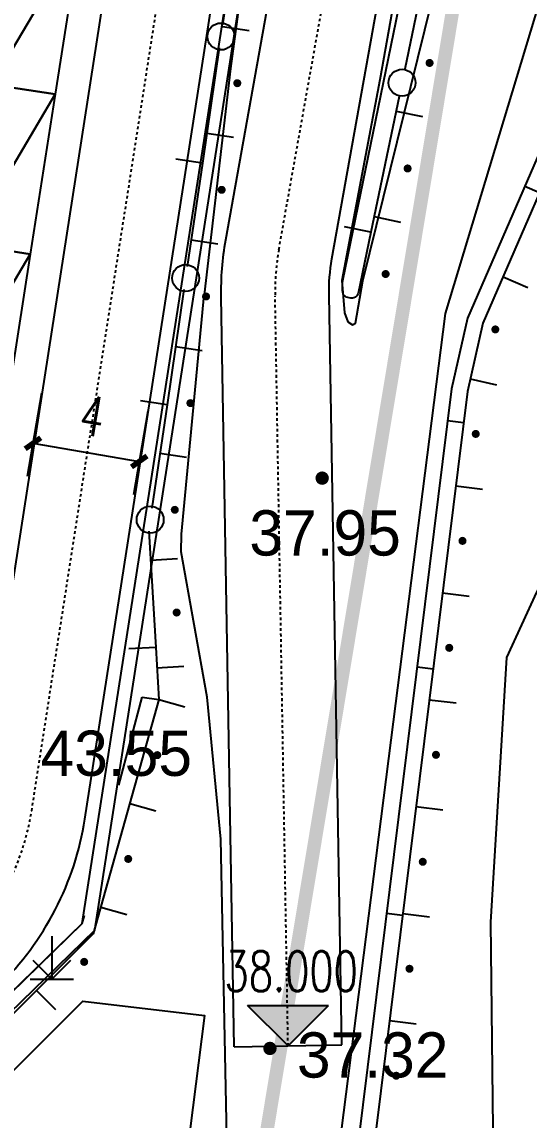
# Model space of a CAD drawing. Header units: metres. Extents: x 36500 to 80772748, y -35000 to 5806266.
# Drawn here: x 40386438.69 to 40386457.51, y 2903083.83 to 2903124.58 of the extents above; entities that cross this region are included whole.
import ezdxf
from ezdxf.enums import TextEntityAlignment as Align
from ezdxf.xclip import XClip

# ---------------------------------------------------------------- set-up
doc = ezdxf.new("R2010")
doc.units = ezdxf.units.M
doc.header["$LTSCALE"] = 10
doc.header["$XCLIPFRAME"] = 0
for name, pattern in [('2', [0]), ('243432', [0]), ('563', [1, 0.5, -0.5]), ('CENTERX2', [4, 2.5, -0.5, 0.5, -0.5]), ('DOTE', [2.42, 2, -0.2, 0.02, -0.2])]:
    doc.linetypes.add(name, pattern=pattern)
for name, color, linetype in [('DIM_ELEV', 3, 'Continuous'), ('dx', 252, 'Continuous'), ('JZD', 7, 'Continuous'), ('PUB_DIM', 3, 'Continuous'), ('PUB_TEXT', 7, 'Continuous'), ('总平面-场地', 40, 'Continuous'), ('总平面-踏步台阶', 50, 'Continuous'), ('总平面-车位', 8, 'Continuous'), ('总平面-道路', 2, 'Continuous'), ('总平面-道路中心线', 1, 'CENTERX2')]:
    doc.layers.add(name, color=color, linetype=linetype)
doc.styles.add('_TCH_DIM', font='SIMPLEX', dxfattribs={"bigfont": 'GBCBIG'})
doc.styles.add('_TCH_DIM_T3', font='SIMPLEX', dxfattribs={"width": 0.705882, "bigfont": 'GBCBIG'})
doc.styles.add('DMZD', font='')
doc.styles.get('DMZD').set_extended_font_data('方正中等线简体')
doc.dimstyles.new('_TCH_ARCH_MM_M&&1', dxfattribs={"dimtxt": 1.4875, "dimasz": 0.5, "dimexe": 1.25, "dimexo": 1.5, "dimgap": 0.63125, "dimtad": 1, "dimdec": 0, "dimzin": 0, "dimdsep": 46, "dimtxsty": '_TCH_DIM_T3', "dimblk": 'ARCHTICK', "dimcen": 0.09, "dimclrt": 7, "dimazin": 2, "dimtfac": 1, "dimtdec": 0, "dimtix": 1, "dimtmove": 2, "dimatfit": 3, "dimfxl": 0, "dimtolj": 1, "dimtzin": 0, "dimarcsym": 0})

# ---------------------------------------------------------------- blocks, each defined once
blk = doc.blocks.new('954200')
at = {"color": 0, "linetype": 'Continuous', "lineweight": -3, "flags": 128}
for points in [[(0, 1.6), (0, 0), (0.707, 0.707)], [(-0.707, 0.707), (0, 0)], [(-0.8, 0), (0.8, 0)]]:
    blk.add_lwpolyline(points, dxfattribs=at)
blk = doc.blocks.new('6452110')
at = {"linetype": '2'}
h = blk.add_hatch(color=0, dxfattribs=at)
edge = h.paths.add_edge_path(flags=0)
edge.add_arc((0, 0.85), 0.15, 0, 360)
blk = doc.blocks.new('6452120')
at = {"color": 0, "linetype": 'Continuous', "flags": 128}
blk.add_lwpolyline([(0, 0), (0, 1)], dxfattribs=at)
blk = doc.blocks.new('gc200')
at = {"linetype": '2'}
h = blk.add_hatch(color=0, dxfattribs=at)
edge = h.paths.add_edge_path(flags=0)
edge.add_arc((0, 0), 0.25, 0, 360)
blk = doc.blocks.new('地形1')
at = {"layer": 'dx', "linetype": '2'}
h = blk.add_hatch(color=252, dxfattribs=at)
edge = h.paths.add_edge_path(flags=0)
edge.add_arc((40386456.255, 2903113.167), 0.15, 0, 360)
h = blk.add_hatch(color=252, dxfattribs=at)
edge = h.paths.add_edge_path(flags=0)
edge.add_arc((40386455.528, 2903109.289), 0.15, 0, 360)
h = blk.add_hatch(color=252, dxfattribs=at)
edge = h.paths.add_edge_path(flags=0)
edge.add_arc((40386455.037, 2903105.32), 0.15, 0, 360)
h = blk.add_hatch(color=252, dxfattribs=at)
edge = h.paths.add_edge_path(flags=0)
edge.add_arc((40386454.545, 2903101.35), 0.15, 0, 360)
h = blk.add_hatch(color=252, dxfattribs=at)
edge = h.paths.add_edge_path(flags=0)
edge.add_arc((40386443.712, 2903097.369), 0.15, 0, 360)
h = blk.add_hatch(color=252, dxfattribs=at)
edge = h.paths.add_edge_path(flags=0)
edge.add_arc((40386454.053, 2903097.38), 0.15, 0, 360)
h = blk.add_hatch(color=252, dxfattribs=at)
edge = h.paths.add_edge_path(flags=0)
edge.add_arc((40386442.634, 2903093.517), 0.15, 0, 360)
h = blk.add_hatch(color=252, dxfattribs=at)
edge = h.paths.add_edge_path(flags=0)
edge.add_arc((40386453.562, 2903093.411), 0.15, 0, 360)
h = blk.add_hatch(color=252, dxfattribs=at)
edge = h.paths.add_edge_path(flags=0)
edge.add_arc((40386441, 2903089.697), 0.15, 0, 360)
h = blk.add_hatch(color=252, dxfattribs=at)
edge = h.paths.add_edge_path(flags=0)
edge.add_arc((40386453.07, 2903089.441), 0.15, 0, 360)
h = blk.add_hatch(color=252, dxfattribs=at)
edge = h.paths.add_edge_path(flags=0)
edge.add_arc((40386452.578, 2903085.471), 0.15, 0, 360)
at = {"layer": 'dx', "color": 252, "linetype": 'Continuous', "lineweight": -3, "flags": 128}
for points in [[(40386458.563, 2903155.992), (40386456.664, 2903152.967), (40386452.907, 2903146.4), (40386451.815, 2903144.55), (40386450.765, 2903142.213), (40386449.488, 2903138.269), (40386448.744, 2903135.81), (40386448.031, 2903131.76), (40386447.285, 2903127.979), (40386446.866, 2903126.07), (40386446.428, 2903122.846), (40386445.457, 2903114.446)], [(40386469.871, 2903169.48), (40386469.452, 2903169.44), (40386469.074, 2903169.117), (40386468.06, 2903167.377), (40386466.164, 2903163.287), (40386464.6, 2903159.593), (40386462.256, 2903154.81), (40386460.048, 2903150.809), (40386458.462, 2903148.22), (40386455.316, 2903142.019), (40386454.808, 2903140.175), (40386454.078, 2903136.171), (40386453.952, 2903133.097), (40386453.738, 2903131.757), (40386452.802, 2903127.078), (40386451.972, 2903122.425), (40386450.554, 2903114.987)], [(40386450.554, 2903114.987), (40386450.659, 2903113.781), (40386450.784, 2903113.445), (40386450.95, 2903113.341), (40386451.062, 2903113.403), (40386451.334, 2903114.967), (40386454.147, 2903126.352), (40386455.356, 2903130.743), (40386456.145, 2903133.066), (40386456.783, 2903134.161), (40386457.735, 2903135.057), (40386459.903, 2903136.766), (40386465.941, 2903141.589), (40386472.636, 2903146.447), (40386482.622, 2903155.967)], [(40386450.801, 2903044.451), (40386450.486, 2903050.46), (40386450.174, 2903068.419), (40386449.963, 2903078.831), (40386450.45, 2903082.653), (40386452.395, 2903097.929), (40386454.41, 2903113.757), (40386457.896, 2903125.301), (40386459.169, 2903128.883), (40386460.012, 2903130.437), (40386460.858, 2903131.373), (40386461.961, 2903132.385), (40386476.978, 2903143.942), (40386485.982, 2903151.365)], [(40386477.99, 2903142.782), (40386462.852, 2903131.158), (40386455.221, 2903113.583), (40386454.628, 2903110.968), (40386450.519, 2903077.793)], [(40386478.355, 2903142.306), (40386463.341, 2903130.777), (40386455.794, 2903113.396), (40386455.22, 2903110.864), (40386451.114, 2903077.719)], [(40386453.843, 2903127.363), (40386452.899, 2903122.823)], [(40386446.42, 2903126.385), (40386446.138, 2903124.464)], [(40386446.013, 2903123.61), (40386445.388, 2903119.34)], [(40386452.689, 2903121.815), (40386451.639, 2903116.771)], [(40386457.493, 2903018.554), (40386457.069, 2903020.408), (40386456.701, 2903036.391), (40386456.088, 2903091.171), (40386456.685, 2903100.988), (40386457.793, 2903103.412), (40386459.548, 2903106.825), (40386462.23, 2903110.409), (40386465.709, 2903113.702), (40386469.714, 2903116.576), (40386474.551, 2903118.845), (40386480.834, 2903120.069), (40386485.362, 2903120.01), (40386491.024, 2903118.933), (40386495.723, 2903116.918), (40386500, 2903116.966), (40386507.568, 2903117.05), (40386512.684, 2903102.08), (40386514.134, 2903000)], [(40386445.388, 2903119.34), (40386444.398, 2903119.485)], [(40386445.388, 2903119.34), (40386444.825, 2903115.497)], [(40386451.639, 2903116.771), (40386450.66, 2903116.974)], [(40386451.639, 2903116.771), (40386451.167, 2903114.501)], [(40386456.542, 2903115.119), (40386457.46, 2903114.721)], [(40386444.7, 2903114.644), (40386444.074, 2903110.374)], [(40386446.555, 2903044.321), (40386446.238, 2903068.399), (40386446.362, 2903079.501), (40386446.074, 2903094.254), (40386445.562, 2903099.516), (40386444.597, 2903104.915), (40386444.616, 2903105.565), (40386445.457, 2903114.446)], [(40386455.325, 2903111.327), (40386456.3, 2903111.106)], [(40386444.074, 2903110.374), (40386443.085, 2903110.519)], [(40386444.074, 2903110.374), (40386443.511, 2903106.531)], [(40386454.786, 2903107.366), (40386455.779, 2903107.243)], [(40386443.404, 2903105.676), (40386443.656, 2903101.369)], [(40386454.295, 2903103.396), (40386455.287, 2903103.273)], [(40386443.656, 2903101.369), (40386442.657, 2903101.31)], [(40386443.656, 2903101.369), (40386443.769, 2903099.43)], [(40386443.769, 2903099.43), (40386441.338, 2903090.74), (40386434.352, 2903083.78), (40386431.707, 2903079.063)], [(40386443.769, 2903099.43), (40386444.732, 2903099.161)], [(40386453.803, 2903099.427), (40386454.796, 2903099.304)], [(40386442.692, 2903095.578), (40386443.655, 2903095.308)], [(40386453.311, 2903095.457), (40386454.304, 2903095.334)], [(40386441.614, 2903091.726), (40386442.577, 2903091.456)], [(40386452.82, 2903091.487), (40386453.812, 2903091.364)], [(40386439.23, 2903088.639), (40386439.936, 2903087.931)], [(40386452.328, 2903087.518), (40386453.32, 2903087.395)]]:
    blk.add_lwpolyline(points, dxfattribs=at)
blk.add_lwpolyline([(40386451.167, 2903114.501), (40386451.119, 2903114.416), (40386451.062, 2903114.366, -0.173645), (40386450.835, 2903114.333, -0.198389), (40386450.64, 2903114.443, -0.128875), (40386450.58, 2903114.655, -0.033178), (40386450.594, 2903114.979), (40386453.804, 2903130.597), (40386454.779, 2903133.882), (40386455.278, 2903134.774), (40386455.981, 2903135.513), (40386461.681, 2903139.901, -0.330615), (40386462.079, 2903145.587), (40386459.583, 2903148.179), (40386459.46, 2903148.501), (40386459.544, 2903148.822), (40386460.881, 2903151.584), (40386469.404, 2903169.103, -0.211467), (40386469.839, 2903169.004), (40386469.911, 2903168.927), (40386469.969, 2903168.791)], format="xyb", dxfattribs=at)
at = {"layer": 'dx', "color": 252, "linetype": '243432', "lineweight": -3, "flags": 128}
for points in [[(40386457.349, 2903118.484), (40386457.899, 2903118.245)], [(40386454.482, 2903109.79), (40386455.077, 2903109.716)], [(40386453.35, 2903100.648), (40386453.945, 2903100.574)], [(40386452.217, 2903091.506), (40386452.813, 2903091.432)]]:
    blk.add_lwpolyline(points, dxfattribs=at)
at = {"layer": 'dx', "color": 252, "linetype": '563', "lineweight": -3, "flags": 128}
blk.add_lwpolyline([(40386431.438, 2903080.074), (40386433.74, 2903084.141), (40386440.93, 2903091.115), (40386443.154, 2903099.516), (40386443.769, 2903099.43)], dxfattribs=at)
at = {"layer": 'dx', "color": 252, "linetype": 'Continuous', "lineweight": -3, "flags": 128}
blk.add_lwpolyline([(40386435.45, 2903079.354), (40386433.928, 2903079.516), (40386435.193, 2903082.502), (40386440.955, 2903088.244), (40386445.466, 2903087.707), (40386444.268, 2903078.25)], close=True, dxfattribs=at)
at = {"layer": 'dx', "color": 252, "linetype": 'Continuous', "lineweight": -3}
for centre in [(40386446.076, 2903124.037), (40386452.794, 2903122.319), (40386444.762, 2903115.07), (40386443.449, 2903106.104)]:
    blk.add_circle(centre, 0.5, dxfattribs=at)
at = {"layer": 'dx', "color": 252}
for name, p, rotation in [('6452120', (40386446.13, 2903124.406), 261.6663775457149), ('6452110', (40386452.983, 2903123.228), 258.2447533507589), ('6452110', (40386445.84, 2903122.427), 261.6663775457149), ('6452120', (40386452.576, 2903121.27), 258.2447533507589), ('6452120', (40386445.55, 2903120.448), 261.6663775457149), ('6452110', (40386452.168, 2903119.312), 258.2447533507589), ('6452110', (40386445.26, 2903118.47), 261.6663775457149), ('6452120', (40386451.761, 2903117.354), 258.2447533507589), ('6452120', (40386444.97, 2903116.491), 261.6663775457149), ('6452110', (40386451.353, 2903115.396), 258.2447533507589), ('6452110', (40386444.681, 2903114.512), 261.6663775457149), ('6452120', (40386444.391, 2903112.533), 261.6663775457149), ('6452110', (40386444.101, 2903110.554), 261.6663775457149), ('6452120', (40386443.811, 2903108.575), 261.6663775457149), ('6452110', (40386443.521, 2903106.596), 261.6663775457149), ('6452120', (40386443.467, 2903104.607), 273.3431595117269), ('6452110', (40386443.583, 2903102.611), 273.3431595117269), ('6452120', (40386443.7, 2903100.614), 273.3431595117269)]:
    blk.add_blockref(name, p, dxfattribs=dict(at, rotation=rotation))
for name, p in [('gc200', (40386449.83, 2903107.648)), ('954200', (40386439.798, 2903089.051)), ('gc200', (40386447.893, 2903086.484))]:
    blk.add_blockref(name, p, dxfattribs=at)
at = {"layer": 'dx', "color": 252, "style": 'DMZD'}
for s, p in [('37.95', (40386447.127, 2903106.455)), ('43.55', (40386439.38, 2903098.279)), ('37.32', (40386448.893, 2903087.082))]:
    blk.add_text(s, height=1.68, dxfattribs=at).set_placement(p, align=Align.TOP_LEFT)
blk = doc.blocks.new('_ArchTick')
at = {"color": 0, "linetype": 'ByBlock', "const_width": 0.4}
blk.add_lwpolyline([(-0.5, -0.5), (0.5, 0.5)], dxfattribs=at)
blk = doc.blocks.new('*D288')
at = {"layer": 'Defpoints', "color": 0, "linetype": 'Continuous', "transparency": 16777216}
for p in [(40386439.67, 2903112.282), (40386443.614, 2903111.608), (40386443.043, 2903108.267)]:
    blk.add_point(p, dxfattribs=at)
at = {"layer": 'PUB_DIM', "color": 0, "linetype": 'Continuous', "lineweight": -2, "transparency": 16777216}
for p, q in [((40386439.418, 2903110.803), (40386438.889, 2903107.708)), ((40386443.361, 2903110.129), (40386442.832, 2903107.034)), ((40386439.1, 2903108.94), (40386443.043, 2903108.267))]:
    blk.add_line(p, q, dxfattribs=at)
at = {"layer": 'PUB_DIM', "color": 0, "linetype": 'Continuous', "lineweight": -2, "transparency": 16777216, "xscale": 0.5, "yscale": 0.5, "zscale": 0.5}
for p, rotation in [((40386439.1, 2903108.94), 170.3068578133772), ((40386443.043, 2903108.267), 350.3068578133772)]:
    blk.add_blockref('_ArchTick', p, dxfattribs=dict(at, rotation=rotation))
at = {"layer": 'PUB_DIM', "color": 7, "linetype": 'Continuous', "transparency": 16777216, "insert": (40386441.303, 2903109.959), "char_height": 1.4875, "attachment_point": 5, "rotation": 350.3069, "style": '_TCH_DIM_T3'}
blk.add_mtext('\\A1;4', dxfattribs=at)

msp = doc.modelspace()

# ---------------------------------------------------------------- hatches: boundary and pattern name
at = {"layer": 'DIM_ELEV', "linetype": 'Continuous'}
msp.add_hatch(color=256, dxfattribs=at).paths.add_polyline_path([(40386448.565, 2903086.579), (40386447.065, 2903088.079), (40386450.065, 2903088.079)])

# ---------------------------------------------------------------- linework, layer by layer
for p, q in [((40386448.565, 2903086.579), (40386447.065, 2903088.079)), ((40386447.065, 2903088.079), (40386450.065, 2903088.079)), ((40386448.565, 2903086.579), (40386450.065, 2903088.079))]:
    msp.add_line(p, q, dxfattribs=at)
at = {"layer": 'JZD', "color": 1, "linetype": 'DOTE', "lineweight": -3, "ltscale": 0.3, "const_width": 0.5}
msp.add_lwpolyline([(40386466.78, 2903247.849, 0.199004), (40386466.002, 2903234.786, -0.018226), (40386474.919, 2903214.418, -0.200776), (40386460.164, 2903158.127), (40386441.769, 2903047.189), (40386448.712, 2902966.424)], format="xyb", dxfattribs=at)
at = {"layer": '总平面-场地'}
for points in [[(40386431.402, 2903080.225), (40386433.74, 2903084.141), (40386440.93, 2903091.115), (40386446.691, 2903128.128)], [(40386431.831, 2903079.969), (40386434.135, 2903083.828), (40386441.398, 2903090.873), (40386447.183, 2903128.036)]]:
    msp.add_lwpolyline(points, dxfattribs=at)
at = {"layer": '总平面-踏步台阶'}
msp.add_line((40386446.565, 2903086.544, 61.098), (40386450.565, 2903086.613, 61.098), dxfattribs=at)
at = {"layer": '总平面-车位', "color": 75}
for points in [[(40386440.848, 2903127.82), (40386439.925, 2903121.891), (40386437.554, 2903122.26), (40386438.477, 2903128.189), (40386440.848, 2903127.82), (40386437.554, 2903122.26)], [(40386439.925, 2903121.891), (40386439.002, 2903115.962), (40386436.631, 2903116.332), (40386437.554, 2903122.26), (40386439.925, 2903121.891), (40386436.631, 2903116.332)], [(40386439.002, 2903115.962), (40386438.08, 2903110.034), (40386435.708, 2903110.403), (40386436.631, 2903116.332), (40386439.002, 2903115.962), (40386435.708, 2903110.403)]]:
    msp.add_lwpolyline(points, close=True, dxfattribs=at)
at = {"layer": '总平面-道路'}
for points in [[(40386426.626, 2903082.233), (40386429.752, 2903086.363, -0.038225), (40386430.865, 2903087.621), (40386435.033, 2903091.664, 0.16298), (40386437.076, 2903095.612), (40386442.265, 2903128.951)], [(40386429.909, 2903079.69, -0.018959), (40386430.094, 2903080.187), (40386432.942, 2903083.949, -0.038225), (40386433.65, 2903084.75), (40386437.818, 2903088.793, 0.16298), (40386441.028, 2903094.997), (40386446.199, 2903128.219)]]:
    msp.add_lwpolyline(points, format="xyb", dxfattribs=at)
at = {"layer": '总平面-道路', "elevation": 61.098}
for points in [[(40386446.565, 2903086.544), (40386446.085, 2903114.365, -0.04848), (40386446.255, 2903116.486), (40386448.279, 2903127.832)], [(40386450.565, 2903086.613), (40386450.085, 2903114.434, -0.04848), (40386450.193, 2903115.784), (40386452.211, 2903127.101)]]:
    msp.add_lwpolyline(points, format="xyb", dxfattribs=at)
at = {"layer": '总平面-道路中心线', "ltscale": 0.001, "elevation": 61.098}
msp.add_lwpolyline([(40386448.565, 2903086.579), (40386448.085, 2903114.399, -0.04848), (40386448.224, 2903116.135), (40386451.989, 2903137.241, -0.052267), (40386452.509, 2903139.044), (40386471.004, 2903184.635, 0.034031), (40386471.386, 2903185.797, 0.096812), (40386472.971, 2903213.906, 0.018121), (40386464.151, 2903234.019, -0.19913), (40386464.933, 2903248.624, 0.097638), (40386466.883, 2903261.587, 0.474092), (40386455.706, 2903269.91), (40386440.463, 2903266.093, -0.061406), (40386439.006, 2903265.913), (40386429.071, 2903265.912, 0.084918), (40386427.077, 2903265.571), (40386420.222, 2903263.154, -0.084933), (40386418.227, 2903262.813), (40386384.157, 2903262.813)], format="xyb", dxfattribs=at)
at = {"layer": '总平面-道路中心线', "ltscale": 0.001}
msp.add_lwpolyline([(40386381.996, 2903054.402), (40386390.741, 2903048.817, 0.218814), (40386398.187, 2903047.786), (40386414.897, 2903052.832, 0.24428), (40386420.841, 2903058.624), (40386428.01, 2903080.317, -0.02646), (40386428.356, 2903081.204), (40386431.347, 2903085.156, -0.038225), (40386432.257, 2903086.186), (40386436.425, 2903090.228, 0.16298), (40386439.052, 2903095.304), (40386444.021, 2903127.228, -0.075173), (40386444.828, 2903129.795), (40386448.512, 2903137.335)], format="xyb", dxfattribs=at)

# ---------------------------------------------------------------- block references
at = {"linetype": 'Continuous'}
ref = msp.add_blockref('地形1', (0, 0), dxfattribs=at)
XClip(ref).set_block_clipping_path([(40386275.2385554314, 2902950.2978603072), (40386562.2385554314, 2903318.2978603072)])

# ---------------------------------------------------------------- texts
at = {"layer": 'PUB_TEXT', "linetype": 'Continuous', "style": '_TCH_DIM', "width": 0.705882}
msp.add_text('38.000', height=1.4875, dxfattribs=at).set_placement((40386446.205, 2903088.604))

# ---------------------------------------------------------------- dimensions: what is measured, and where the dimension line sits
at = {"layer": 'PUB_DIM', "linetype": 'Continuous'}
dim = msp.add_aligned_dim(p1=(40386439.67, 2903112.282), p2=(40386443.614, 2903111.608), distance=-3.39, dimstyle='_TCH_ARCH_MM_M&&1', dxfattribs=at)
dim.commit()
dim.dimension.update_dxf_attribs({"geometry": '*D288', "text_midpoint": (40386441.303, 2903109.959)})

doc.saveas('drawing.dxf')
